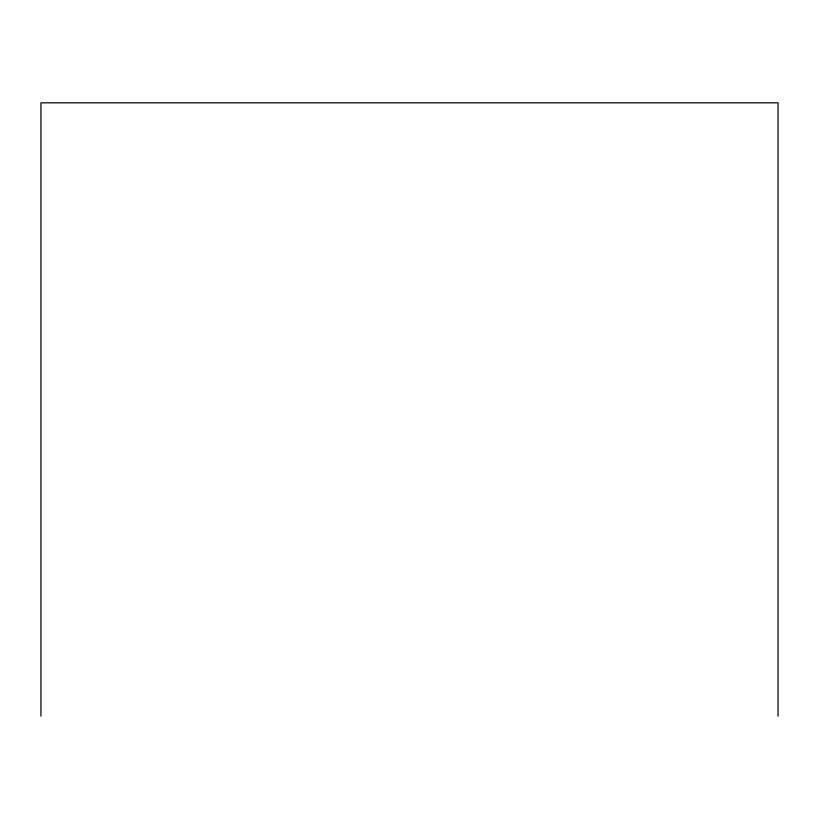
<?xml version="1.0" encoding="UTF-8"?>
<svg xmlns="http://www.w3.org/2000/svg" width="819" height="819" viewBox="0 0 819 819"><rect width="100%" height="100%" fill="white"/><g stroke="black" fill="none" stroke-linecap="round" stroke-linejoin="round"><path stroke-width="1.23" d="M778.05 716.164L778.05 102.836L40.95 102.836L40.95 716.164"/></g></svg>
